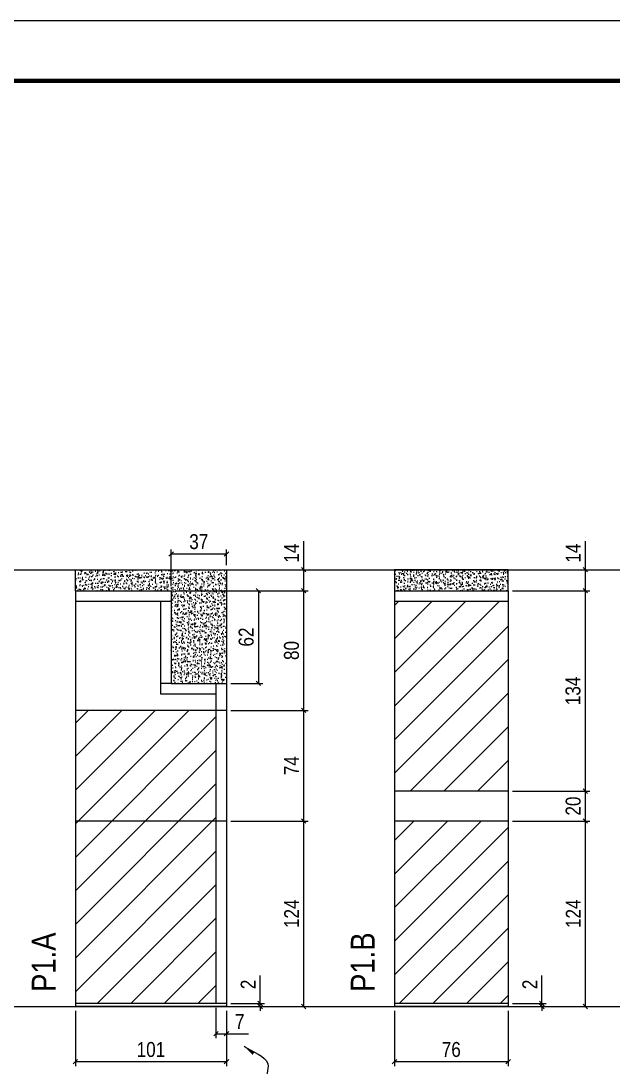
# Model space of a CAD drawing. Extents: x 2296 to 12463, y 760 to 16806.
# Drawn here: x 4924 to 5320, y 14893 to 15593 of the extents above; entities that cross this region are included whole.
import ezdxf

# ---------------------------------------------------------------- set-up
doc = ezdxf.new("R2010")
doc.units = 0
doc.linetypes.add('DASHED', pattern=[0.75, 0.5, -0.25])
doc.linetypes.add('HIDDEN', pattern=[0.375, 0.25, -0.125])
for name, color, linetype, lineweight in [('CARIMBO', 255, 'Continuous', 9), ('Folhas', 255, 'Continuous', 9), ('Hachura', 251, 'Continuous', 9), ('SARRAFO DE PRESSAO', 251, 'DASHED', 9)]:
    doc.layers.add(name, color=color, linetype=linetype, lineweight=lineweight)
for name, color, linetype in [('COTA', 241, 'Continuous'), ('NOMENCLATURA', 7, 'Continuous'), ('Painéis', 200, 'Continuous'), ('SARR_2.2x7', 40, 'Continuous')]:
    doc.layers.add(name, color=color, linetype=linetype)
doc.styles.add('ARIAL_NARROW', font='ARIALN.TTF', dxfattribs={"height": 0.2})
doc.styles.add('COTA TECNICA', font='techl___.ttf', dxfattribs={"height": 10})
doc.styles.add('COTA TECNICA-50', font='techl___.ttf', dxfattribs={"height": 10})
doc.styles.get("Standard").update_dxf_attribs({"font": 'arial.ttf'})
doc.dimstyles.new('COTA PAINEL-50', dxfattribs={"dimtxt": 10, "dimasz": 3, "dimexe": 3, "dimexo": 3, "dimgap": 3, "dimtad": 1, "dimdec": 1, "dimzin": 12, "dimdsep": 46, "dimtxsty": 'COTA TECNICA-50', "dimblk1": 'OBLIQUE', "dimblk2": 'OBLIQUE', "dimsah": 1, "dimcen": 0.9, "dimclrd": 4, "dimclre": 4, "dimclrt": 240, "dimadec": 1, "dimazin": 3, "dimtfac": 1, "dimtdec": 1, "dimtmove": 0, "dimatfit": 3, "dimfxl": 1, "dimtolj": 1, "dimtzin": 12, "dimarcsym": 0})
doc.dimstyles.new('PAINEL', dxfattribs={"dimtxt": 10, "dimasz": 3, "dimexe": 3, "dimexo": 3, "dimgap": 3, "dimtad": 1, "dimdec": 1, "dimzin": 12, "dimdsep": 46, "dimtxsty": 'COTA TECNICA', "dimblk1": 'OBLIQUE', "dimblk2": 'OBLIQUE', "dimsah": 1, "dimcen": 0.9, "dimclrd": 4, "dimclre": 4, "dimclrt": 240, "dimadec": 1, "dimazin": 3, "dimtfac": 1, "dimtdec": 1, "dimtmove": 0, "dimatfit": 3, "dimfxl": 1, "dimtolj": 1, "dimtzin": 12, "dimarcsym": 0})
doc.dimstyles.get("Standard").update_dxf_attribs({"dimtxt": 0.18, "dimasz": 0.18, "dimexe": 0.18, "dimexo": 0.0625, "dimgap": 0.09, "dimtad": 0, "dimtih": 1, "dimtoh": 1, "dimdec": 4, "dimzin": 0, "dimdsep": 46, "dimtxsty": 'Standard', "dimcen": 0.09, "dimadec": 0, "dimazin": 0, "dimtfac": 1, "dimtdec": 4, "dimtofl": 0, "dimtmove": 0, "dimatfit": 3, "dimfxl": 1, "dimtolj": 1, "dimtzin": 0, "dimarcsym": 0})
pattern_1 = [(45, (13.5, 9188.601), (-11.22532, 11.22532), [])]

# ---------------------------------------------------------------- blocks, each defined once
blk = doc.blocks.new('9999999999')
at = {"layer": 'Folhas'}
blk.add_lwpolyline([(98138.98, 34190.21), (99623.98, 34190.21), (99623.98, 35240.21), (98138.98, 35240.21)], close=True, dxfattribs=at)
at = {"layer": 'Folhas', "color": 30, "const_width": 3}
blk.add_lwpolyline([(98213.98, 34230.21), (99583.98, 34230.21), (99583.98, 35200.21), (98213.98, 35200.21)], close=True, dxfattribs=at)
blk = doc.blocks.new('_Oblique')
at = {"color": 0, "linetype": 'ByBlock', "lineweight": -2}
blk.add_line((-0.5, -0.5), (0.5, 0.5), dxfattribs=at)
blk = doc.blocks.new('*D1408')
at = {"layer": 'COTA', "color": 4, "lineweight": -2, "transparency": 16777216}
for p, q in [((5083.75, 14935.65), (5083.75, 14954.45)), ((5064.22, 14935.65), (5086.75, 14935.65)), ((5064.22, 14933.65), (5086.75, 14933.65)), ((5083.75, 14933.65), (5083.75, 14935.65)), ((5083.75, 14933.65), (5083.75, 14930.65))]:
    blk.add_line(p, q, dxfattribs=at)
at = {"layer": 'Defpoints', "color": 0, "transparency": 16777216}
for p in [(5061.22, 14935.65), (5061.22, 14933.65), (5083.75, 14933.65)]:
    blk.add_point(p, dxfattribs=at)
at = {"layer": 'COTA', "color": 4, "lineweight": -2, "transparency": 16777216, "xscale": 3, "yscale": 3, "zscale": 3}
for p, rotation in [((5083.75, 14935.65), 270), ((5083.75, 14933.65), 90)]:
    blk.add_blockref('_Oblique', p, dxfattribs=dict(at, rotation=rotation))
at = {"layer": 'COTA', "color": 240, "transparency": 16777216, "insert": (5075.75, 14948.39), "char_height": 10, "attachment_point": 5, "rotation": 90, "style": 'COTA TECNICA-50'}
blk.add_mtext('\\A1;2', dxfattribs=at)
blk = doc.blocks.new('*D1409')
at = {"layer": 'COTA', "color": 4, "linetype": 'ByBlock', "lineweight": -2, "transparency": 16777216}
for p, q in [((5064.22, 15057.65), (5115.89, 15057.65)), ((5112.89, 14933.65), (5112.89, 15057.65)), ((5064.22, 14933.65), (5115.89, 14933.65))]:
    blk.add_line(p, q, dxfattribs=at)
at = {"layer": 'Defpoints', "color": 0, "linetype": 'ByBlock', "transparency": 16777216}
for p in [(5061.22, 15057.65), (5112.89, 15057.65), (5061.22, 14933.65)]:
    blk.add_point(p, dxfattribs=at)
at = {"layer": 'COTA', "color": 4, "linetype": 'ByBlock', "lineweight": -2, "transparency": 16777216, "xscale": 3, "yscale": 3, "zscale": 3}
for p, rotation in [((5112.89, 15057.65), 90), ((5112.89, 14933.65), 270)]:
    blk.add_blockref('_Oblique', p, dxfattribs=dict(at, rotation=rotation))
at = {"layer": 'COTA', "color": 240, "linetype": 'ByBlock', "transparency": 16777216, "insert": (5104.81, 14995.65), "char_height": 10, "attachment_point": 5, "rotation": 90, "style": 'COTA TECNICA'}
blk.add_mtext('\\A1;124', dxfattribs=at)
blk = doc.blocks.new('*D1439')
at = {"layer": 'COTA', "color": 4, "linetype": 'ByBlock', "lineweight": -2, "transparency": 16777216}
for p, q in [((4960.22, 14930.65), (4960.22, 14893.72)), ((5061.22, 14930.65), (5061.22, 14893.72)), ((5061.22, 14896.72), (4960.22, 14896.72))]:
    blk.add_line(p, q, dxfattribs=at)
at = {"layer": 'Defpoints', "color": 0, "linetype": 'ByBlock', "transparency": 16777216}
for p in [(4960.22, 14933.65), (5061.22, 14933.65), (4960.22, 14896.72)]:
    blk.add_point(p, dxfattribs=at)
at = {"layer": 'COTA', "color": 4, "linetype": 'ByBlock', "lineweight": -2, "transparency": 16777216, "xscale": 3, "yscale": 3, "zscale": 3, "rotation": 180}
blk.add_blockref('_Oblique', (4960.22, 14896.72), dxfattribs=at)
at = {"layer": 'COTA', "color": 4, "linetype": 'ByBlock', "lineweight": -2, "transparency": 16777216, "xscale": 3, "yscale": 3, "zscale": 3}
blk.add_blockref('_Oblique', (5061.22, 14896.72), dxfattribs=at)
at = {"layer": 'COTA', "color": 240, "linetype": 'ByBlock', "transparency": 16777216, "insert": (5010.72, 14904.83), "char_height": 10, "attachment_point": 5, "style": 'COTA TECNICA'}
blk.add_mtext('\\A1;101', dxfattribs=at)
blk = doc.blocks.new('*D1410')
at = {"layer": 'COTA', "color": 4, "lineweight": -2, "transparency": 16777216}
for p, q in [((5054.22, 14932.65), (5054.22, 14912.47)), ((5061.22, 14930.65), (5061.22, 14912.47)), ((5054.22, 14915.47), (5061.22, 14915.47)), ((5061.22, 14915.47), (5075.95, 14915.47))]:
    blk.add_line(p, q, dxfattribs=at)
at = {"layer": 'Defpoints', "color": 0, "transparency": 16777216}
for p in [(5054.22, 14935.65), (5061.22, 14933.65), (5061.22, 14915.47)]:
    blk.add_point(p, dxfattribs=at)
at = {"layer": 'COTA', "color": 4, "lineweight": -2, "transparency": 16777216, "xscale": 3, "yscale": 3, "zscale": 3, "rotation": 180}
blk.add_blockref('_Oblique', (5054.22, 14915.47), dxfattribs=at)
at = {"layer": 'COTA', "color": 4, "lineweight": -2, "transparency": 16777216, "xscale": 3, "yscale": 3, "zscale": 3}
blk.add_blockref('_Oblique', (5061.22, 14915.47), dxfattribs=at)
at = {"layer": 'COTA', "color": 240, "transparency": 16777216, "insert": (5070.09, 14923.54), "char_height": 10, "attachment_point": 5, "style": 'COTA TECNICA-50'}
blk.add_mtext('\\A1;7', dxfattribs=at)
blk = doc.blocks.new('*D1411')
at = {"layer": 'COTA', "color": 4, "linetype": 'ByBlock', "lineweight": -2, "transparency": 16777216}
for p, q in [((5027.22, 15211.65), (5115.89, 15211.65)), ((5112.89, 15131.65), (5112.89, 15211.65)), ((5064.22, 15131.65), (5115.89, 15131.65))]:
    blk.add_line(p, q, dxfattribs=at)
at = {"layer": 'Defpoints', "color": 0, "linetype": 'ByBlock', "transparency": 16777216}
for p in [(5024.22, 15211.65), (5112.89, 15211.65), (5061.22, 15131.65)]:
    blk.add_point(p, dxfattribs=at)
at = {"layer": 'COTA', "color": 4, "linetype": 'ByBlock', "lineweight": -2, "transparency": 16777216, "xscale": 3, "yscale": 3, "zscale": 3}
for p, rotation in [((5112.89, 15211.65), 90), ((5112.89, 15131.65), 270)]:
    blk.add_blockref('_Oblique', p, dxfattribs=dict(at, rotation=rotation))
at = {"layer": 'COTA', "color": 240, "linetype": 'ByBlock', "transparency": 16777216, "insert": (5104.76, 15171.65), "char_height": 10, "attachment_point": 5, "rotation": 90, "style": 'COTA TECNICA'}
blk.add_mtext('\\A1;80', dxfattribs=at)
blk = doc.blocks.new('*D1412')
at = {"layer": 'COTA', "color": 4, "linetype": 'ByBlock', "lineweight": -2, "transparency": 16777216}
for p, q in [((5027.22, 15211.65), (5085.56, 15211.65)), ((5082.56, 15211.65), (5082.56, 15149.65)), ((5064.22, 15149.65), (5085.56, 15149.65))]:
    blk.add_line(p, q, dxfattribs=at)
at = {"layer": 'Defpoints', "color": 0, "linetype": 'ByBlock', "transparency": 16777216}
for p in [(5024.22, 15211.65), (5061.22, 15149.65), (5082.56, 15149.65)]:
    blk.add_point(p, dxfattribs=at)
at = {"layer": 'COTA', "color": 4, "linetype": 'ByBlock', "lineweight": -2, "transparency": 16777216, "xscale": 3, "yscale": 3, "zscale": 3}
for p, rotation in [((5082.56, 15211.65), 90), ((5082.56, 15149.65), 270)]:
    blk.add_blockref('_Oblique', p, dxfattribs=dict(at, rotation=rotation))
at = {"layer": 'COTA', "color": 240, "linetype": 'ByBlock', "transparency": 16777216, "insert": (5074.46, 15180.65), "char_height": 10, "attachment_point": 5, "rotation": 90, "style": 'COTA TECNICA'}
blk.add_mtext('\\A1;62', dxfattribs=at)
blk = doc.blocks.new('*D1413')
at = {"layer": 'COTA', "color": 4, "linetype": 'ByBlock', "lineweight": -2, "transparency": 16777216}
for p, q in [((5024.22, 15214.65), (5024.22, 15239.16)), ((5061.22, 15236.16), (5024.22, 15236.16)), ((5061.22, 15228.65), (5061.22, 15239.16))]:
    blk.add_line(p, q, dxfattribs=at)
at = {"layer": 'Defpoints', "color": 0, "linetype": 'ByBlock', "transparency": 16777216}
for p in [(5024.22, 15236.16), (5061.22, 15225.65), (5024.22, 15211.65)]:
    blk.add_point(p, dxfattribs=at)
at = {"layer": 'COTA', "color": 4, "linetype": 'ByBlock', "lineweight": -2, "transparency": 16777216, "xscale": 3, "yscale": 3, "zscale": 3, "rotation": 180}
blk.add_blockref('_Oblique', (5024.22, 15236.16), dxfattribs=at)
at = {"layer": 'COTA', "color": 4, "linetype": 'ByBlock', "lineweight": -2, "transparency": 16777216, "xscale": 3, "yscale": 3, "zscale": 3}
blk.add_blockref('_Oblique', (5061.22, 15236.16), dxfattribs=at)
at = {"layer": 'COTA', "color": 240, "linetype": 'ByBlock', "transparency": 16777216, "insert": (5042.72, 15244.38), "char_height": 10, "attachment_point": 5, "style": 'COTA TECNICA'}
blk.add_mtext('\\A1;37', dxfattribs=at)
blk = doc.blocks.new('*D1416')
at = {"layer": 'COTA', "color": 4, "lineweight": -2, "transparency": 16777216}
for p, q in [((5272.1, 14935.65), (5272.1, 14954.45)), ((5252.57, 14935.65), (5275.1, 14935.65)), ((5252.57, 14933.65), (5275.1, 14933.65)), ((5272.1, 14933.65), (5272.1, 14935.65)), ((5272.1, 14933.65), (5272.1, 14930.65))]:
    blk.add_line(p, q, dxfattribs=at)
at = {"layer": 'Defpoints', "color": 0, "transparency": 16777216}
for p in [(5249.57, 14935.65), (5249.57, 14933.65), (5272.1, 14933.65)]:
    blk.add_point(p, dxfattribs=at)
at = {"layer": 'COTA', "color": 4, "lineweight": -2, "transparency": 16777216, "xscale": 3, "yscale": 3, "zscale": 3}
for p, rotation in [((5272.1, 14935.65), 270), ((5272.1, 14933.65), 90)]:
    blk.add_blockref('_Oblique', p, dxfattribs=dict(at, rotation=rotation))
at = {"layer": 'COTA', "color": 240, "transparency": 16777216, "insert": (5264.1, 14948.39), "char_height": 10, "attachment_point": 5, "rotation": 90, "style": 'COTA TECNICA-50'}
blk.add_mtext('\\A1;2', dxfattribs=at)
blk = doc.blocks.new('*D1417')
at = {"layer": 'COTA', "color": 4, "linetype": 'ByBlock', "lineweight": -2, "transparency": 16777216}
for p, q in [((5252.57, 15057.65), (5304.23, 15057.65)), ((5301.23, 14933.65), (5301.23, 15057.65)), ((5252.57, 14933.65), (5304.23, 14933.65))]:
    blk.add_line(p, q, dxfattribs=at)
at = {"layer": 'Defpoints', "color": 0, "linetype": 'ByBlock', "transparency": 16777216}
for p in [(5249.57, 15057.65), (5301.23, 15057.65), (5249.57, 14933.65)]:
    blk.add_point(p, dxfattribs=at)
at = {"layer": 'COTA', "color": 4, "linetype": 'ByBlock', "lineweight": -2, "transparency": 16777216, "xscale": 3, "yscale": 3, "zscale": 3}
for p, rotation in [((5301.23, 15057.65), 90), ((5301.23, 14933.65), 270)]:
    blk.add_blockref('_Oblique', p, dxfattribs=dict(at, rotation=rotation))
at = {"layer": 'COTA', "color": 240, "linetype": 'ByBlock', "transparency": 16777216, "insert": (5293.16, 14995.65), "char_height": 10, "attachment_point": 5, "rotation": 90, "style": 'COTA TECNICA'}
blk.add_mtext('\\A1;124', dxfattribs=at)
blk = doc.blocks.new('*D1442')
at = {"layer": 'COTA', "color": 4, "linetype": 'ByBlock', "lineweight": -2, "transparency": 16777216}
for p, q in [((5173.57, 14930.65), (5173.57, 14893.72)), ((5249.57, 14930.65), (5249.57, 14893.72)), ((5249.57, 14896.72), (5173.57, 14896.72))]:
    blk.add_line(p, q, dxfattribs=at)
at = {"layer": 'Defpoints', "color": 0, "linetype": 'ByBlock', "transparency": 16777216}
for p in [(5173.57, 14933.65), (5249.57, 14933.65), (5173.57, 14896.72)]:
    blk.add_point(p, dxfattribs=at)
at = {"layer": 'COTA', "color": 4, "linetype": 'ByBlock', "lineweight": -2, "transparency": 16777216, "xscale": 3, "yscale": 3, "zscale": 3, "rotation": 180}
blk.add_blockref('_Oblique', (5173.57, 14896.72), dxfattribs=at)
at = {"layer": 'COTA', "color": 4, "linetype": 'ByBlock', "lineweight": -2, "transparency": 16777216, "xscale": 3, "yscale": 3, "zscale": 3}
blk.add_blockref('_Oblique', (5249.57, 14896.72), dxfattribs=at)
at = {"layer": 'COTA', "color": 240, "linetype": 'ByBlock', "transparency": 16777216, "insert": (5211.57, 14904.83), "char_height": 10, "attachment_point": 5, "style": 'COTA TECNICA'}
blk.add_mtext('\\A1;76', dxfattribs=at)
blk = doc.blocks.new('*D1418')
at = {"layer": 'COTA', "color": 4, "linetype": 'ByBlock', "lineweight": -2, "transparency": 16777216}
for p, q in [((5252.57, 15211.65), (5304.23, 15211.65)), ((5301.23, 15077.65), (5301.23, 15211.65)), ((5252.57, 15077.65), (5304.23, 15077.65))]:
    blk.add_line(p, q, dxfattribs=at)
at = {"layer": 'Defpoints', "color": 0, "linetype": 'ByBlock', "transparency": 16777216}
for p in [(5249.57, 15211.65), (5301.23, 15211.65), (5249.57, 15077.65)]:
    blk.add_point(p, dxfattribs=at)
at = {"layer": 'COTA', "color": 4, "linetype": 'ByBlock', "lineweight": -2, "transparency": 16777216, "xscale": 3, "yscale": 3, "zscale": 3}
for p, rotation in [((5301.23, 15211.65), 90), ((5301.23, 15077.65), 270)]:
    blk.add_blockref('_Oblique', p, dxfattribs=dict(at, rotation=rotation))
at = {"layer": 'COTA', "color": 240, "linetype": 'ByBlock', "transparency": 16777216, "insert": (5293.01, 15144.65), "char_height": 10, "attachment_point": 5, "rotation": 90, "style": 'COTA TECNICA'}
blk.add_mtext('\\A1;134', dxfattribs=at)
blk = doc.blocks.new('*D1443')
at = {"layer": 'COTA', "color": 4, "lineweight": -2, "transparency": 16777216}
for p, q in [((5301.23, 15225.65), (5301.23, 15244.76)), ((5252.57, 15225.65), (5304.23, 15225.65)), ((5301.23, 15211.65), (5301.23, 15225.65)), ((5252.57, 15211.65), (5304.23, 15211.65))]:
    blk.add_line(p, q, dxfattribs=at)
at = {"layer": 'Defpoints', "color": 0, "transparency": 16777216}
for p in [(5249.57, 15225.65), (5301.23, 15225.65), (5249.57, 15211.65)]:
    blk.add_point(p, dxfattribs=at)
at = {"layer": 'COTA', "color": 4, "lineweight": -2, "transparency": 16777216, "xscale": 3, "yscale": 3, "zscale": 3}
for p, rotation in [((5301.23, 15225.65), 90), ((5301.23, 15211.65), 270)]:
    blk.add_blockref('_Oblique', p, dxfattribs=dict(at, rotation=rotation))
at = {"layer": 'COTA', "color": 240, "transparency": 16777216, "insert": (5293.16, 15236.71), "char_height": 10, "attachment_point": 5, "rotation": 90, "style": 'COTA TECNICA'}
blk.add_mtext('\\A1;14', dxfattribs=at)
blk = doc.blocks.new('*D1438')
at = {"layer": 'COTA', "color": 4, "lineweight": -2, "transparency": 16777216}
for p, q in [((5112.89, 15225.65), (5112.89, 15244.76)), ((5064.22, 15225.65), (5115.89, 15225.65)), ((5112.89, 15211.65), (5112.89, 15225.65)), ((5027.22, 15211.65), (5115.89, 15211.65))]:
    blk.add_line(p, q, dxfattribs=at)
at = {"layer": 'Defpoints', "color": 0, "transparency": 16777216}
for p in [(5061.22, 15225.65), (5112.89, 15225.65), (5024.22, 15211.65)]:
    blk.add_point(p, dxfattribs=at)
at = {"layer": 'COTA', "color": 4, "lineweight": -2, "transparency": 16777216, "xscale": 3, "yscale": 3, "zscale": 3}
for p, rotation in [((5112.89, 15225.65), 90), ((5112.89, 15211.65), 270)]:
    blk.add_blockref('_Oblique', p, dxfattribs=dict(at, rotation=rotation))
at = {"layer": 'COTA', "color": 240, "transparency": 16777216, "insert": (5104.81, 15236.71), "char_height": 10, "attachment_point": 5, "rotation": 90, "style": 'COTA TECNICA'}
blk.add_mtext('\\A1;14', dxfattribs=at)
blk = doc.blocks.new('*D1456')
at = {"layer": 'COTA', "color": 4, "lineweight": -2, "transparency": 16777216}
for p, q in [((5252.57, 15077.65), (5304.23, 15077.65)), ((5301.23, 15057.65), (5301.23, 15077.65)), ((5252.57, 15057.65), (5304.23, 15057.65))]:
    blk.add_line(p, q, dxfattribs=at)
at = {"layer": 'Defpoints', "color": 0, "transparency": 16777216}
for p in [(5249.57, 15077.65), (5301.23, 15077.65), (5249.57, 15057.65)]:
    blk.add_point(p, dxfattribs=at)
at = {"layer": 'COTA', "color": 4, "lineweight": -2, "transparency": 16777216, "xscale": 3, "yscale": 3, "zscale": 3}
for p, rotation in [((5301.23, 15077.65), 90), ((5301.23, 15057.65), 270)]:
    blk.add_blockref('_Oblique', p, dxfattribs=dict(at, rotation=rotation))
at = {"layer": 'COTA', "color": 240, "transparency": 16777216, "insert": (5293.13, 15067.65), "char_height": 10, "attachment_point": 5, "rotation": 90, "style": 'COTA TECNICA'}
blk.add_mtext('\\A1;20', dxfattribs=at)
blk = doc.blocks.new('*D1690')
at = {"layer": 'COTA', "color": 4, "lineweight": -2, "transparency": 16777216}
for p, q in [((5064.22, 15131.65), (5115.89, 15131.65)), ((5112.89, 15057.65), (5112.89, 15131.65)), ((5064.22, 15057.65), (5115.89, 15057.65))]:
    blk.add_line(p, q, dxfattribs=at)
at = {"layer": 'Defpoints', "color": 0, "transparency": 16777216}
for p in [(5061.22, 15131.65), (5112.89, 15131.65), (5061.22, 15057.65)]:
    blk.add_point(p, dxfattribs=at)
at = {"layer": 'COTA', "color": 4, "lineweight": -2, "transparency": 16777216, "xscale": 3, "yscale": 3, "zscale": 3}
for p, rotation in [((5112.89, 15131.65), 90), ((5112.89, 15057.65), 270)]:
    blk.add_blockref('_Oblique', p, dxfattribs=dict(at, rotation=rotation))
at = {"layer": 'COTA', "color": 240, "transparency": 16777216, "insert": (5104.81, 15094.65), "char_height": 10, "attachment_point": 5, "rotation": 90, "style": 'COTA TECNICA'}
blk.add_mtext('\\A1;74', dxfattribs=at)

msp = doc.modelspace()

# ---------------------------------------------------------------- hatches: boundary and pattern name
at = {"layer": 'COTA'}
h = msp.add_hatch(dxfattribs=at)
h.set_pattern_fill('AR-CONC', color=256, scale=0.03)
h.set_pattern_definition([(50, (13.5, 3465.7253), (5.46554, -0.4781726), [0.5715, -6.2865]), (355, (13.5, 3465.7253), (-1.0573026, 5.7317054), [0.4572, -5.0292175]), (100.451445, (13.9555, 3465.6855), (4.4082374, 5.2535326), [0.4857003, -5.3427073]), (46.1842, (13.5, 3467.249), (8.1323712, -1.26127), [0.85725, -9.42975]), (96.63556, (14.178, 3467.144), (7.122124, 7.4227837), [0.7285507, -8.014068]), (351.18415, (13.5, 3467.249), (7.122124, 7.422784), [0.685799, -7.543792]), (21, (14.262, 3466.8683), (4.5484317, -3.067956), [0.5715, -6.2865]), (326, (14.262, 3466.8683), (1.8540609, 5.525639), [0.4572, -5.0292]), (71.451445, (14.641, 3466.6127), (6.4024926, 2.457683), [0.4857003, -5.3426981]), (37.5, (13.5, 3465.7253), (0.0926581, 2.53665117), [0, -4.96824, 0, -5.1054, 0, -5.04825]), (7.5, (13.5, 3465.7253), (2.0045899, 3.00541724), [0, -2.91084, 0, -4.85394, 0, -1.92405]), (327.5, (11.8007, 3465.7253), (4.06771786, -0.17186232), [0, -1.905, 0, -5.9436, 0, -7.8867]), (317.5, (11.0387, 3465.7253), (4.4438754, 0.7627947), [0, -2.4765, 0, -3.94716, 0, -5.6007])])
h.paths.add_polyline_path([(5061.22, 15225.65), (4960.22, 15225.65), (4960.22, 15211.65), (5024.22, 15211.65), (5024.22, 15149.65), (5061.22, 15149.65)])
h = msp.add_hatch(dxfattribs=at)
h.set_pattern_fill('AR-CONC', color=256, scale=0.03)
h.set_pattern_definition([(50, (-243.4803, -40), (5.4655401, -0.4781726), [0.5715, -6.2865]), (355, (-243.48, -40), (-1.0573026, 5.7317054), [0.4572, -5.0292175]), (100.451445, (-243.025, -40.04), (4.4082374, 5.2535326), [0.4857003, -5.3427073]), (46.1842, (-243.48, -38.476), (8.1323712, -1.2612698), [0.85725, -9.42975]), (96.63556, (-242.8026, -38.581), (7.122124, 7.4227837), [0.7285507, -8.0140682]), (351.18415, (-243.48, -38.476), (7.122124, 7.4227837), [0.685799, -7.543792]), (21, (-242.7183, -38.857), (4.5484317, -3.067956), [0.5715, -6.2865]), (326, (-242.718, -38.857), (1.8540609, 5.525639), [0.4572, -5.0292]), (71.451445, (-242.339, -39.1127), (6.4024926, 2.457683), [0.4857003, -5.3426981]), (37.5, (-243.4803, -40), (0.0926581, 2.53665117), [0, -4.96824, 0, -5.1054, 0, -5.04825]), (7.5, (-243.4803, -40), (2.00458988, 3.00541724), [0, -2.91084, 0, -4.85394, 0, -1.92405]), (327.5, (-245.1795, -40), (4.06771786, -0.17186232), [0, -1.905, 0, -5.9436, 0, -7.8867]), (317.5, (-245.9415, -40), (4.44387544, 0.7627947), [0, -2.4765, 0, -3.94716, 0, -5.6007])])
h.paths.add_polyline_path([(5173.57, 15225.65), (5173.57, 15211.65), (5249.57, 15211.65), (5249.57, 15225.65)])
at = {"layer": 'Hachura', "linetype": 'ByBlock'}
h = msp.add_hatch(dxfattribs=at)
h.set_pattern_fill('ANSI31', color=256, scale=5)
h.set_pattern_definition(pattern_1)
h.paths.add_polyline_path([(5249.57, 15057.65), (5173.57, 15057.65), (5173.57, 14935.65), (5249.57, 14935.65)])
h.paths.add_polyline_path([(5249.57, 15204.65), (5173.57, 15204.65), (5173.57, 15077.65), (5249.57, 15077.65)])
h = msp.add_hatch(dxfattribs=at)
h.set_pattern_fill('ANSI31', color=256, scale=5)
h.set_pattern_definition(pattern_1)
h.paths.add_polyline_path([(5054.22, 15057.65), (4960.22, 15057.65), (4960.22, 14935.65), (5054.22, 14935.65)])
h.paths.add_polyline_path([(5054.22, 15131.65), (4960.22, 15131.65), (4960.22, 15057.65), (5054.22, 15057.65)])

# ---------------------------------------------------------------- linework, layer by layer
at = {"layer": 'CARIMBO', "color": 3}
for p, q in [((4483.39, 15225.65), (9625.18, 15225.65)), ((4483.39, 14933.65), (9625.18, 14933.65))]:
    msp.add_line(p, q, dxfattribs=at)
at = {"layer": 'COTA'}
for p, q in [((4960.22, 15211.65), (4960.22, 15225.65)), ((4960.22, 15225.65), (5061.22, 15225.65)), ((5061.22, 15225.65), (5061.22, 15149.65))]:
    msp.add_line(p, q, dxfattribs=at)
at = {"layer": 'COTA', "linetype": 'ByBlock'}
for p, q in [((5024.22, 15149.65), (5017.22, 15149.65)), ((5017.22, 15149.65), (5017.22, 15142.65))]:
    msp.add_line(p, q, dxfattribs=at)
at = {"layer": 'COTA'}
msp.add_lwpolyline([(5173.57, 15211.65), (5249.57, 15211.65), (5249.57, 15225.65), (5173.57, 15225.65)], close=True, dxfattribs=at)
at = {"layer": 'Painéis'}
for p, q in [((4960.22, 15211.65), (4960.22, 14933.65)), ((4960.22, 15211.65), (5024.22, 15211.65)), ((5024.22, 15211.65), (5024.22, 15149.65)), ((5173.57, 15211.65), (5173.57, 14933.65)), ((5173.57, 15211.65), (5249.57, 15211.65)), ((5249.57, 15211.65), (5249.57, 14933.65)), ((5024.22, 15149.65), (5061.22, 15149.65)), ((5061.22, 15149.65), (5061.22, 14933.65)), ((5061.22, 15131.65), (4960.22, 15131.65)), ((5249.57, 15077.65), (5173.57, 15077.65)), ((5061.22, 15057.65), (4960.22, 15057.65)), ((5249.57, 15057.65), (5173.57, 15057.65)), ((5061.22, 14935.65), (4960.22, 14935.65)), ((5061.22, 14933.65), (4960.22, 14933.65)), ((5249.57, 14935.65), (5173.57, 14935.65)), ((5249.57, 14933.65), (5173.57, 14933.65))]:
    msp.add_line(p, q, dxfattribs=at)
at = {"layer": 'SARR_2.2x7'}
for p, q in [((4960.22, 15204.65), (5024.22, 15204.65)), ((5017.22, 15204.65), (5017.22, 15149.65)), ((5173.57, 15204.65), (5249.57, 15204.65)), ((5017.22, 15142.65), (5054.22, 15142.65))]:
    msp.add_line(p, q, dxfattribs=at)
at = {"layer": 'SARR_2.2x7', "linetype": 'HIDDEN'}
for p, q in [((5054.22, 15149.65), (5054.22, 15131.65)), ((5054.22, 15131.65), (5054.22, 15057.65)), ((5054.22, 15057.65), (5054.22, 14935.65))]:
    msp.add_line(p, q, dxfattribs=at)

# ---------------------------------------------------------------- block references
at = {"layer": 'SARRAFO DE PRESSAO', "color": 6, "linetype": 'ByBlock'}
msp.add_blockref('9999999999', (-93655.59, -19647.64), dxfattribs=at)

# ---------------------------------------------------------------- texts
at = {"layer": 'NOMENCLATURA', "style": 'ARIAL_NARROW'}
for s, p in [('P1.A', (4947.05, 14943.42)), ('P1.B', (5160.39, 14943.42))]:
    msp.add_text(s, height=16, rotation=90, dxfattribs=at).set_placement(p)

# ---------------------------------------------------------------- dimensions: what is measured, and where the dimension line sits
at = {"layer": 'COTA', "linetype": 'ByBlock'}
for base, p1, p2, picture, middle in [((5024.22, 15236.16), (5061.22, 15225.65), (5024.22, 15211.65), '*D1413', (5042.72, 15244.38)), ((4960.22, 14896.72), (5061.22, 14933.65), (4960.22, 14933.65), '*D1439', (5010.72, 14904.83)), ((5173.57, 14896.72), (5249.57, 14933.65), (5173.57, 14933.65), '*D1442', (5211.57, 14904.83))]:
    dim = msp.add_linear_dim(base=base, p1=p1, p2=p2, dimstyle='PAINEL', override={"dimarcsym": 2}, dxfattribs=at)
    dim.commit()
    dim.dimension.update_dxf_attribs({"geometry": picture, "text_midpoint": middle})
at = {"layer": 'COTA'}
for base, p1, p2, angle, dimstyle, picture, middle in [((5112.89, 15225.65), (5024.22, 15211.65), (5061.22, 15225.65), 90, 'PAINEL', '*D1438', (5104.81, 15236.71)), ((5301.23, 15225.65), (5249.57, 15211.65), (5249.57, 15225.65), 90, 'PAINEL', '*D1443', (5293.16, 15236.71)), ((5112.89, 15131.65), (5061.22, 15057.65), (5061.22, 15131.65), 90, 'PAINEL', '*D1690', (5104.81, 15094.65)), ((5061.22, 14915.47), (5054.22, 14935.65), (5061.22, 14933.65), 180, 'COTA PAINEL-50', '*D1410', (5070.09, 14923.54))]:
    dim = msp.add_linear_dim(base=base, p1=p1, p2=p2, angle=angle, dimstyle=dimstyle, dxfattribs=at)
    dim.commit()
    dim.dimension.update_dxf_attribs({"geometry": picture, "text_midpoint": middle})
at = {"layer": 'COTA', "linetype": 'ByBlock'}
for base, p1, p2, override, picture, middle in [((5112.89, 15211.65), (5061.22, 15131.65), (5024.22, 15211.65), {"dimarcsym": 2}, '*D1411', (5104.76, 15171.65)), ((5082.56, 15149.65), (5024.22, 15211.65), (5061.22, 15149.65), {"dimarcsym": 2}, '*D1412', (5074.46, 15180.65)), ((5301.23, 15211.65), (5249.57, 15077.65), (5249.57, 15211.65), {"dimarcsym": 2}, '*D1418', (5293.01, 15144.65)), ((5112.89, 15057.65), (5061.22, 14933.65), (5061.22, 15057.65), {"dimarcsym": 1}, '*D1409', (5104.81, 14995.65)), ((5301.23, 15057.65), (5249.57, 14933.65), (5249.57, 15057.65), {"dimarcsym": 1}, '*D1417', (5293.16, 14995.65))]:
    dim = msp.add_linear_dim(base=base, p1=p1, p2=p2, angle=90, dimstyle='PAINEL', override=override, dxfattribs=at)
    dim.commit()
    dim.dimension.update_dxf_attribs({"geometry": picture, "text_midpoint": middle})
at = {"layer": 'COTA'}
for base, p1, p2, dimstyle, picture, middle in [((5301.23, 15077.65), (5249.57, 15057.65), (5249.57, 15077.65), 'PAINEL', '*D1456', (5301.23, 15067.65)), ((5083.75, 14933.65), (5061.22, 14935.65), (5061.22, 14933.65), 'COTA PAINEL-50', '*D1408', (5083.75, 14948.39)), ((5272.1, 14933.65), (5249.57, 14935.65), (5249.57, 14933.65), 'COTA PAINEL-50', '*D1416', (5272.1, 14948.39))]:
    dim = msp.add_linear_dim(base=base, p1=p1, p2=p2, angle=90, dimstyle=dimstyle, dxfattribs=at)
    dim.commit()
    dim.dimension.update_dxf_attribs({"geometry": picture, "text_midpoint": middle, "dimtype": 160})

# ---------------------------------------------------------------- leaders
at = {"layer": 'COTA', "path_type": 1}
msp.add_leader([(5073.05, 14907.15), (5088.84, 14895.31), (5087.91, 14882.31), (5093.47, 14872.52)], dimstyle='Standard', override={"dimasz": 8}, dxfattribs=at)

doc.saveas('drawing.dxf')
